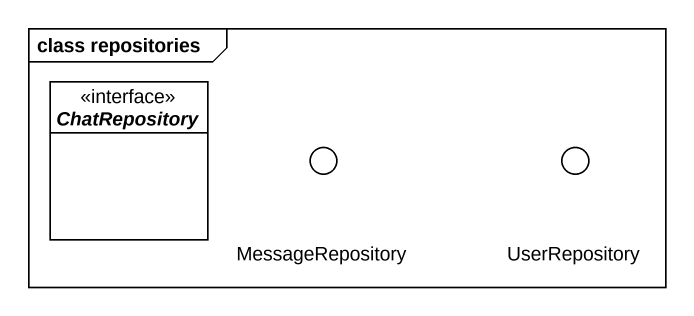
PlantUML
@startuml
mainframe class repositories
allowmixing
hide circle
hide empty members
interface ChatRepository <<interface>>
() MessageRepository <<interface>>
() UserRepository <<interface>>
@enduml
